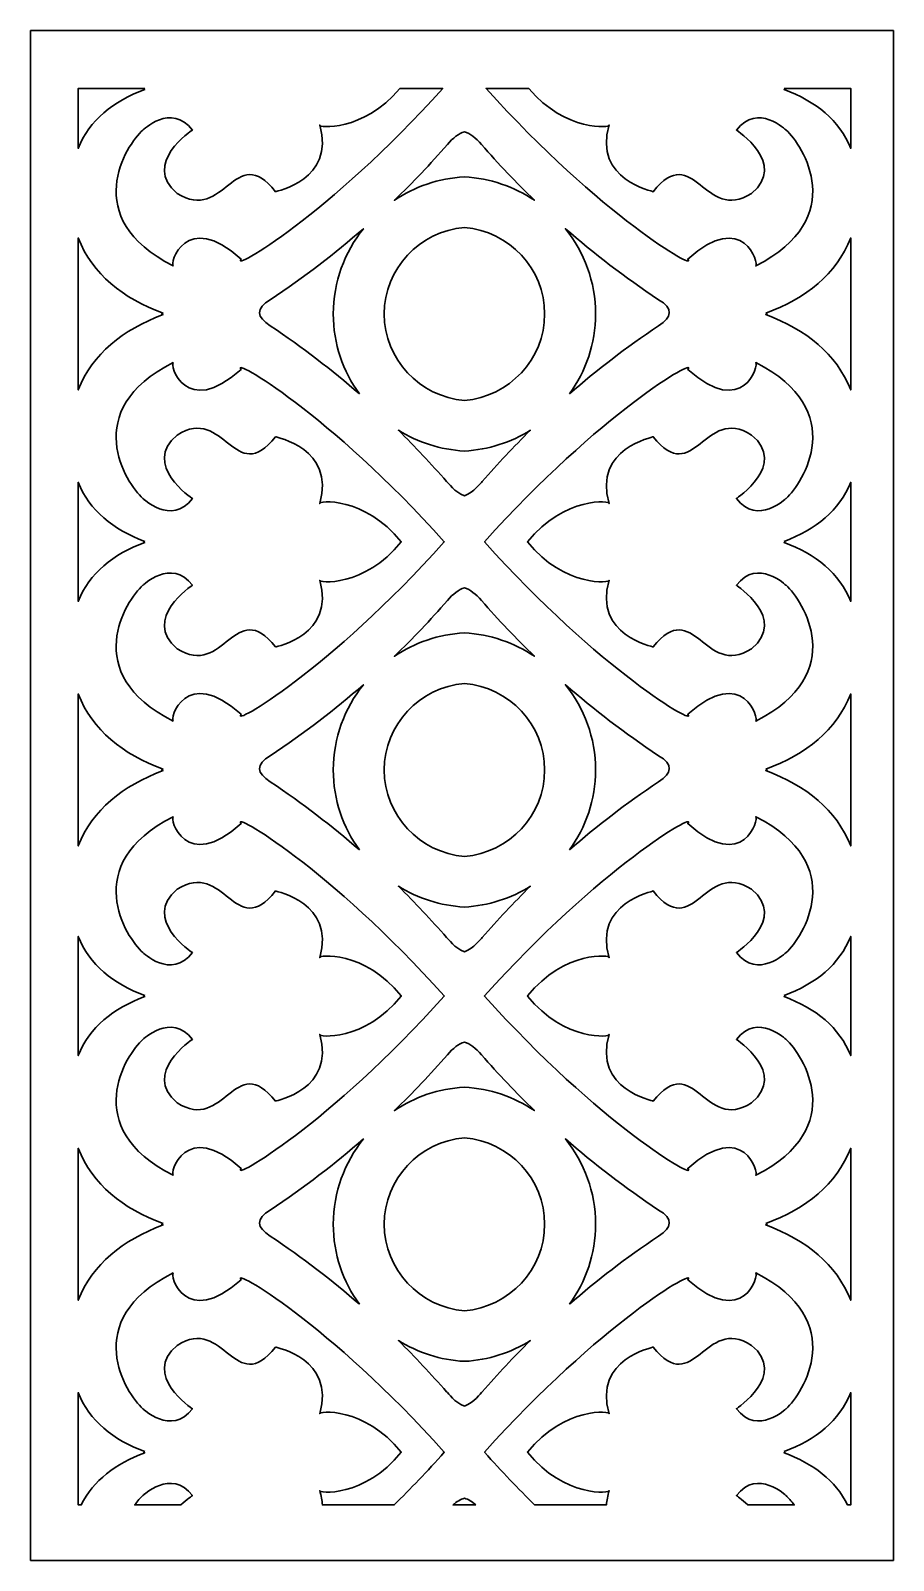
# Model space of a CAD drawing. Header units: centimetres. Extents: x 7.8 to 13.7, y -1.6 to 9.
import ezdxf

# ---------------------------------------------------------------- set-up
doc = ezdxf.new("R2010")
doc.units = ezdxf.units.CM
doc.header["$MEASUREMENT"] = 0
doc.layers.add('layer 1', color=7, linetype='Continuous')

msp = doc.modelspace()

# ---------------------------------------------------------------- linework, layer by layer
at = {"layer": 'layer 1', "color": 250, "lineweight": 30}
for points, knots in [([(7.76067, -1.55598), (7.76067, -1.55598), (7.76067, 3.72326), (7.76067, 3.72326), (7.76067, 3.72326), (7.76067, 3.72326), (7.76067, 9.00077), (7.76067, 9.00077), (7.76067, 9.00077), (7.76067, 9.00077), (13.71344, 9.00077), (13.71344, 9.00077), (13.71344, 9.00077), (13.71344, 9.00077), (13.71344, 3.72326), (13.71344, 3.72326), (13.71344, 3.72326), (13.71344, 3.72326), (13.71344, -1.55598), (13.71344, -1.55598), (13.71344, -1.55598), (13.71344, -1.55598), (7.76067, -1.55598), (7.76067, -1.55598)], [0, 0, 0, 0, 0.14285714, 0.14285714, 0.14285714, 0.14285714, 0.28571429, 0.28571429, 0.28571429, 0.28571429, 0.42857143, 0.42857143, 0.42857143, 0.42857143, 0.57142857, 0.57142857, 0.57142857, 0.57142857, 0.71428571, 0.71428571, 0.71428571, 0.71428571, 1, 1, 1, 1]), ([(8.54828, 8.602), (8.54589, 8.60087), (8.54354, 8.59977), (8.54115, 8.59862), (8.54115, 8.59862), (8.54372, 8.59738), (8.54621, 8.59621), (8.54878, 8.595), (8.54878, 8.595), (8.32892, 8.51248), (8.16685, 8.38362), (8.089, 8.18733), (8.089, 8.18733), (8.089, 8.18733), (8.089, 8.57212), (8.089, 8.57212), (8.089, 8.57212), (8.089, 8.57212), (8.089, 8.59862), (8.089, 8.59862), (8.089, 8.59862), (8.089, 8.59862), (8.089, 8.602), (8.089, 8.602), (8.089, 8.602), (8.089, 8.602), (8.54828, 8.602), (8.54828, 8.602)], [0, 0, 0, 0, 0.125, 0.125, 0.125, 0.125, 0.25, 0.25, 0.25, 0.25, 0.375, 0.375, 0.375, 0.375, 0.5, 0.5, 0.5, 0.5, 0.625, 0.625, 0.625, 0.625, 0.75, 0.75, 0.75, 0.75, 1, 1, 1, 1]), ([(10.30852, 8.602), (10.05752, 8.29921), (9.73776, 8.32991), (9.75562, 8.3496), (9.75562, 8.3496), (9.86657, 7.96731), (9.45103, 7.89287), (9.45096, 7.88889), (9.45096, 7.88889), (9.16939, 8.24321), (9.0986, 7.66817), (8.77272, 7.87691), (8.77272, 7.87691), (8.52345, 8.08169), (8.87683, 8.31435), (8.87683, 8.31435), (8.87683, 8.31435), (8.73155, 8.50714), (8.53177, 8.31037), (8.53435, 8.31435), (8.53435, 8.31435), (8.42088, 8.21198), (8.09277, 7.70739), (8.74402, 7.37698), (8.74402, 7.37698), (8.71866, 7.38494), (8.82683, 7.77054), (9.21331, 7.42417), (9.21331, 7.42417), (9.13747, 7.33311), (9.81626, 7.72516), (10.60465, 8.602), (10.60465, 8.602), (10.60465, 8.602), (10.30852, 8.602), (10.30852, 8.602)], [0, 0, 0, 0, 0.1, 0.1, 0.1, 0.1, 0.2, 0.2, 0.2, 0.2, 0.3, 0.3, 0.3, 0.3, 0.4, 0.4, 0.4, 0.4, 0.5, 0.5, 0.5, 0.5, 0.6, 0.6, 0.6, 0.6, 0.7, 0.7, 0.7, 0.7, 0.8, 0.8, 0.8, 0.8, 1, 1, 1, 1]), ([(11.19909, 8.602), (11.45009, 8.29921), (11.76985, 8.32991), (11.75199, 8.3496), (11.75199, 8.3496), (11.64103, 7.96731), (12.05657, 7.89287), (12.05664, 7.88889), (12.05664, 7.88889), (12.33821, 8.24321), (12.409, 7.66817), (12.73488, 7.87691), (12.73488, 7.87691), (12.98416, 8.08169), (12.63077, 8.31435), (12.63077, 8.31435), (12.63077, 8.31435), (12.77605, 8.50714), (12.97583, 8.31037), (12.97325, 8.31435), (12.97325, 8.31435), (13.08672, 8.21198), (13.41483, 7.70739), (12.76359, 7.37698), (12.76359, 7.37698), (12.78895, 7.38494), (12.68077, 7.77054), (12.2943, 7.42417), (12.2943, 7.42417), (12.37013, 7.33311), (11.69135, 7.72516), (10.90296, 8.602), (10.90296, 8.602), (10.90296, 8.602), (11.19909, 8.602), (11.19909, 8.602)], [0, 0, 0, 0, 0.1, 0.1, 0.1, 0.1, 0.2, 0.2, 0.2, 0.2, 0.3, 0.3, 0.3, 0.3, 0.4, 0.4, 0.4, 0.4, 0.5, 0.5, 0.5, 0.5, 0.6, 0.6, 0.6, 0.6, 0.7, 0.7, 0.7, 0.7, 0.8, 0.8, 0.8, 0.8, 1, 1, 1, 1]), ([(12.95932, 8.602), (12.96172, 8.60087), (12.96406, 8.59977), (12.96645, 8.59862), (12.96645, 8.59862), (12.9639, 8.59738), (12.96139, 8.59621), (12.95883, 8.595), (12.95883, 8.595), (13.17869, 8.51248), (13.34075, 8.38362), (13.41862, 8.18733), (13.41862, 8.18733), (13.41862, 8.18733), (13.41862, 8.57212), (13.41862, 8.57212), (13.41862, 8.57212), (13.41862, 8.57212), (13.41862, 8.59862), (13.41862, 8.59862), (13.41862, 8.59862), (13.41862, 8.59862), (13.41862, 8.602), (13.41862, 8.602), (13.41862, 8.602), (13.41862, 8.602), (12.95932, 8.602), (12.95932, 8.602)], [0, 0, 0, 0, 0.125, 0.125, 0.125, 0.125, 0.25, 0.25, 0.25, 0.25, 0.375, 0.375, 0.375, 0.375, 0.5, 0.5, 0.5, 0.5, 0.625, 0.625, 0.625, 0.625, 0.75, 0.75, 0.75, 0.75, 1, 1, 1, 1]), ([(10.7538, 7.99144), (10.75383, 7.99144), (10.75386, 7.99144), (10.7539, 7.99144), (10.7539, 7.99144), (10.93213, 7.98174), (11.09765, 7.92343), (11.23708, 7.82972), (11.23708, 7.82972), (11.10976, 7.95251), (10.98857, 8.08048), (10.87146, 8.21501), (10.87146, 8.21501), (10.83226, 8.26091), (10.79308, 8.28987), (10.75388, 8.30191), (10.75388, 8.30191), (10.75385, 8.30192), (10.75383, 8.30192), (10.7538, 8.30193), (10.7538, 8.30193), (10.75378, 8.30192), (10.75375, 8.30192), (10.75373, 8.30191), (10.75373, 8.30191), (10.71453, 8.28987), (10.67534, 8.26091), (10.63615, 8.21501), (10.63615, 8.21501), (10.51903, 8.08048), (10.39784, 7.95251), (10.27053, 7.82972), (10.27053, 7.82972), (10.40995, 7.92343), (10.57548, 7.98174), (10.75371, 7.99144), (10.75371, 7.99144), (10.75374, 7.99144), (10.75377, 7.99144), (10.7538, 7.99144)], [0, 0, 0, 0, 0.09090909, 0.09090909, 0.09090909, 0.09090909, 0.18181818, 0.18181818, 0.18181818, 0.18181818, 0.27272727, 0.27272727, 0.27272727, 0.27272727, 0.36363636, 0.36363636, 0.36363636, 0.36363636, 0.45454545, 0.45454545, 0.45454545, 0.45454545, 0.54545455, 0.54545455, 0.54545455, 0.54545455, 0.63636364, 0.63636364, 0.63636364, 0.63636364, 0.72727273, 0.72727273, 0.72727273, 0.72727273, 0.81818182, 0.81818182, 0.81818182, 0.81818182, 1, 1, 1, 1]), ([(10.02906, 6.49377), (9.84102, 6.65793), (9.63845, 6.81348), (9.41464, 6.96332), (9.41464, 6.96332), (9.31876, 7.02342), (9.31258, 7.08351), (9.41464, 7.14359), (9.41464, 7.14359), (9.64859, 7.30023), (9.86058, 7.46227), (10.05708, 7.63383), (10.05708, 7.63383), (9.92697, 7.47202), (9.84903, 7.26746), (9.84903, 7.04549), (9.84903, 7.04549), (9.84903, 6.83994), (9.91585, 6.64932), (10.02906, 6.49377)], [0, 0, 0, 0, 0.16666667, 0.16666667, 0.16666667, 0.16666667, 0.33333333, 0.33333333, 0.33333333, 0.33333333, 0.5, 0.5, 0.5, 0.5, 0.66666667, 0.66666667, 0.66666667, 0.66666667, 1, 1, 1, 1]), ([(11.30707, 7.04549), (11.30707, 7.35805), (11.06308, 7.6161), (10.75391, 7.64284), (10.75391, 7.64284), (10.75388, 7.64284), (10.75384, 7.64285), (10.7538, 7.64285), (10.7538, 7.64285), (10.75376, 7.64285), (10.75373, 7.64284), (10.75369, 7.64284), (10.75369, 7.64284), (10.44453, 7.6161), (10.20054, 7.35805), (10.20054, 7.04549), (10.20054, 7.04549), (10.20054, 6.73294), (10.4445, 6.47491), (10.75362, 6.44814), (10.75362, 6.44814), (10.75368, 6.44814), (10.75374, 6.44813), (10.7538, 6.44812), (10.7538, 6.44812), (10.75386, 6.44813), (10.75392, 6.44814), (10.75398, 6.44814), (10.75398, 6.44814), (11.06311, 6.47491), (11.30707, 6.73294), (11.30707, 7.04549)], [0, 0, 0, 0, 0.11111111, 0.11111111, 0.11111111, 0.11111111, 0.22222222, 0.22222222, 0.22222222, 0.22222222, 0.33333333, 0.33333333, 0.33333333, 0.33333333, 0.44444444, 0.44444444, 0.44444444, 0.44444444, 0.55555556, 0.55555556, 0.55555556, 0.55555556, 0.66666667, 0.66666667, 0.66666667, 0.66666667, 0.77777778, 0.77777778, 0.77777778, 0.77777778, 1, 1, 1, 1]), ([(11.47855, 6.49377), (11.66659, 6.65793), (11.86915, 6.81348), (12.09297, 6.96332), (12.09297, 6.96332), (12.18884, 7.02342), (12.19502, 7.08351), (12.09297, 7.14359), (12.09297, 7.14359), (11.85901, 7.30023), (11.64702, 7.46227), (11.45052, 7.63383), (11.45052, 7.63383), (11.58064, 7.47202), (11.65857, 7.26746), (11.65857, 7.04549), (11.65857, 7.04549), (11.65857, 6.83994), (11.59176, 6.64932), (11.47855, 6.49377)], [0, 0, 0, 0, 0.16666667, 0.16666667, 0.16666667, 0.16666667, 0.33333333, 0.33333333, 0.33333333, 0.33333333, 0.5, 0.5, 0.5, 0.5, 0.66666667, 0.66666667, 0.66666667, 0.66666667, 1, 1, 1, 1]), ([(8.6749, 7.0501), (8.67163, 7.04856), (8.66845, 7.04707), (8.66519, 7.0455), (8.66519, 7.0455), (8.66845, 7.04392), (8.67163, 7.04242), (8.6749, 7.04088), (8.6749, 7.04088), (8.39472, 6.93572), (8.18821, 6.77152), (8.089, 6.52137), (8.089, 6.52137), (8.089, 6.52137), (8.089, 7.01174), (8.089, 7.01174), (8.089, 7.01174), (8.089, 7.01174), (8.089, 7.0455), (8.089, 7.0455), (8.089, 7.0455), (8.089, 7.0455), (8.089, 7.07924), (8.089, 7.07924), (8.089, 7.07924), (8.089, 7.07924), (8.089, 7.56961), (8.089, 7.56961), (8.089, 7.56961), (8.18821, 7.31946), (8.39472, 7.15527), (8.6749, 7.0501)], [0, 0, 0, 0, 0.11111111, 0.11111111, 0.11111111, 0.11111111, 0.22222222, 0.22222222, 0.22222222, 0.22222222, 0.33333333, 0.33333333, 0.33333333, 0.33333333, 0.44444444, 0.44444444, 0.44444444, 0.44444444, 0.55555556, 0.55555556, 0.55555556, 0.55555556, 0.66666667, 0.66666667, 0.66666667, 0.66666667, 0.77777778, 0.77777778, 0.77777778, 0.77777778, 1, 1, 1, 1]), ([(12.8327, 7.0501), (12.83597, 7.04856), (12.83916, 7.04707), (12.84242, 7.0455), (12.84242, 7.0455), (12.83916, 7.04392), (12.83597, 7.04242), (12.8327, 7.04088), (12.8327, 7.04088), (13.11288, 6.93572), (13.31939, 6.77152), (13.41862, 6.52137), (13.41862, 6.52137), (13.41862, 6.52137), (13.41862, 7.01174), (13.41862, 7.01174), (13.41862, 7.01174), (13.41862, 7.01174), (13.41862, 7.0455), (13.41862, 7.0455), (13.41862, 7.0455), (13.41862, 7.0455), (13.41862, 7.07924), (13.41862, 7.07924), (13.41862, 7.07924), (13.41862, 7.07924), (13.41862, 7.56961), (13.41862, 7.56961), (13.41862, 7.56961), (13.31939, 7.31946), (13.11288, 7.15527), (12.8327, 7.0501)], [0, 0, 0, 0, 0.11111111, 0.11111111, 0.11111111, 0.11111111, 0.22222222, 0.22222222, 0.22222222, 0.22222222, 0.33333333, 0.33333333, 0.33333333, 0.33333333, 0.44444444, 0.44444444, 0.44444444, 0.44444444, 0.55555556, 0.55555556, 0.55555556, 0.55555556, 0.66666667, 0.66666667, 0.66666667, 0.66666667, 0.77777778, 0.77777778, 0.77777778, 0.77777778, 1, 1, 1, 1]), ([(10.31795, 5.47198), (10.0656, 5.15685), (9.73754, 5.18812), (9.75562, 5.20804), (9.75562, 5.20804), (9.86657, 4.82576), (9.45103, 4.75132), (9.45096, 4.74735), (9.45096, 4.74735), (9.16939, 5.10166), (9.0986, 4.52662), (8.77272, 4.73537), (8.77272, 4.73537), (8.52345, 4.94014), (8.87683, 5.17279), (8.87683, 5.17279), (8.87683, 5.17279), (8.73155, 5.3656), (8.53177, 5.16881), (8.53435, 5.17279), (8.53435, 5.17279), (8.42088, 5.07043), (8.09277, 4.56585), (8.74402, 4.23544), (8.74402, 4.23544), (8.71866, 4.24339), (8.82683, 4.62898), (9.21331, 4.28262), (9.21331, 4.28262), (9.13714, 4.19117), (9.82223, 4.587), (10.61505, 5.47198), (10.61505, 5.47198), (10.61484, 5.47221), (10.61461, 5.47241), (10.61441, 5.47265), (10.61441, 5.47265), (10.61461, 5.47288), (10.61484, 5.47308), (10.61505, 5.47331), (10.61505, 5.47331), (9.82223, 6.3583), (9.13714, 6.75413), (9.21331, 6.66267), (9.21331, 6.66267), (8.82683, 6.31631), (8.71866, 6.7019), (8.74402, 6.70986), (8.74402, 6.70986), (8.09277, 6.37945), (8.42088, 5.87486), (8.53435, 5.7725), (8.53435, 5.7725), (8.53177, 5.77648), (8.73155, 5.5797), (8.87683, 5.7725), (8.87683, 5.7725), (8.87683, 5.7725), (8.52345, 6.00516), (8.77272, 6.20992), (8.77272, 6.20992), (9.0986, 6.41867), (9.16939, 5.84362), (9.45096, 6.19795), (9.45096, 6.19795), (9.45103, 6.19397), (9.86657, 6.11954), (9.75562, 5.73725), (9.75562, 5.73725), (9.73754, 5.75718), (10.0656, 5.78845), (10.31795, 5.47331), (10.31795, 5.47331), (10.31775, 5.47308), (10.31759, 5.47285), (10.3174, 5.47265), (10.3174, 5.47265), (10.31759, 5.47245), (10.31775, 5.47221), (10.31795, 5.47198)], [0, 0, 0, 0, 0.04761905, 0.04761905, 0.04761905, 0.04761905, 0.0952381, 0.0952381, 0.0952381, 0.0952381, 0.14285714, 0.14285714, 0.14285714, 0.14285714, 0.19047619, 0.19047619, 0.19047619, 0.19047619, 0.23809524, 0.23809524, 0.23809524, 0.23809524, 0.28571429, 0.28571429, 0.28571429, 0.28571429, 0.33333333, 0.33333333, 0.33333333, 0.33333333, 0.38095238, 0.38095238, 0.38095238, 0.38095238, 0.42857143, 0.42857143, 0.42857143, 0.42857143, 0.47619048, 0.47619048, 0.47619048, 0.47619048, 0.52380952, 0.52380952, 0.52380952, 0.52380952, 0.57142857, 0.57142857, 0.57142857, 0.57142857, 0.61904762, 0.61904762, 0.61904762, 0.61904762, 0.66666667, 0.66666667, 0.66666667, 0.66666667, 0.71428571, 0.71428571, 0.71428571, 0.71428571, 0.76190476, 0.76190476, 0.76190476, 0.76190476, 0.80952381, 0.80952381, 0.80952381, 0.80952381, 0.85714286, 0.85714286, 0.85714286, 0.85714286, 0.9047619, 0.9047619, 0.9047619, 0.9047619, 1, 1, 1, 1]), ([(11.18966, 5.47198), (11.442, 5.15685), (11.77007, 5.18812), (11.75199, 5.20804), (11.75199, 5.20804), (11.64103, 4.82576), (12.05657, 4.75132), (12.05664, 4.74735), (12.05664, 4.74735), (12.33821, 5.10166), (12.409, 4.52662), (12.73488, 4.73537), (12.73488, 4.73537), (12.98416, 4.94014), (12.63077, 5.17279), (12.63077, 5.17279), (12.63077, 5.17279), (12.77605, 5.3656), (12.97583, 5.16881), (12.97325, 5.17279), (12.97325, 5.17279), (13.08672, 5.07043), (13.41483, 4.56585), (12.76359, 4.23544), (12.76359, 4.23544), (12.78895, 4.24339), (12.68077, 4.62898), (12.2943, 4.28262), (12.2943, 4.28262), (12.37046, 4.19117), (11.68538, 4.587), (10.89257, 5.47198), (10.89257, 5.47198), (10.89276, 5.47221), (10.893, 5.47241), (10.8932, 5.47265), (10.8932, 5.47265), (10.893, 5.47288), (10.89276, 5.47308), (10.89257, 5.47331), (10.89257, 5.47331), (11.68538, 6.3583), (12.37046, 6.75413), (12.2943, 6.66267), (12.2943, 6.66267), (12.68077, 6.31631), (12.78895, 6.7019), (12.76359, 6.70986), (12.76359, 6.70986), (13.41483, 6.37945), (13.08672, 5.87486), (12.97325, 5.7725), (12.97325, 5.7725), (12.97583, 5.77648), (12.77605, 5.5797), (12.63077, 5.7725), (12.63077, 5.7725), (12.63077, 5.7725), (12.98416, 6.00516), (12.73488, 6.20992), (12.73488, 6.20992), (12.409, 6.41867), (12.33821, 5.84362), (12.05664, 6.19795), (12.05664, 6.19795), (12.05657, 6.19397), (11.64103, 6.11954), (11.75199, 5.73725), (11.75199, 5.73725), (11.77007, 5.75718), (11.442, 5.78845), (11.18966, 5.47331), (11.18966, 5.47331), (11.18985, 5.47308), (11.19001, 5.47285), (11.19021, 5.47265), (11.19021, 5.47265), (11.19001, 5.47245), (11.18985, 5.47221), (11.18966, 5.47198)], [0, 0, 0, 0, 0.04761905, 0.04761905, 0.04761905, 0.04761905, 0.0952381, 0.0952381, 0.0952381, 0.0952381, 0.14285714, 0.14285714, 0.14285714, 0.14285714, 0.19047619, 0.19047619, 0.19047619, 0.19047619, 0.23809524, 0.23809524, 0.23809524, 0.23809524, 0.28571429, 0.28571429, 0.28571429, 0.28571429, 0.33333333, 0.33333333, 0.33333333, 0.33333333, 0.38095238, 0.38095238, 0.38095238, 0.38095238, 0.42857143, 0.42857143, 0.42857143, 0.42857143, 0.47619048, 0.47619048, 0.47619048, 0.47619048, 0.52380952, 0.52380952, 0.52380952, 0.52380952, 0.57142857, 0.57142857, 0.57142857, 0.57142857, 0.61904762, 0.61904762, 0.61904762, 0.61904762, 0.66666667, 0.66666667, 0.66666667, 0.66666667, 0.71428571, 0.71428571, 0.71428571, 0.71428571, 0.76190476, 0.76190476, 0.76190476, 0.76190476, 0.80952381, 0.80952381, 0.80952381, 0.80952381, 0.85714286, 0.85714286, 0.85714286, 0.85714286, 0.9047619, 0.9047619, 0.9047619, 0.9047619, 1, 1, 1, 1]), ([(10.7538, 5.79053), (10.75388, 5.79055), (10.75394, 5.79058), (10.75401, 5.7906), (10.75401, 5.7906), (10.82145, 5.81414), (10.864, 5.882), (10.8768, 5.88839), (10.8768, 5.88839), (10.98399, 6.01152), (11.0941, 6.12949), (11.209, 6.24315), (11.209, 6.24315), (11.07566, 6.16011), (10.92038, 6.10862), (10.754, 6.09953), (10.754, 6.09953), (10.75393, 6.09953), (10.75387, 6.09953), (10.7538, 6.09952), (10.7538, 6.09952), (10.75373, 6.09953), (10.75368, 6.09953), (10.75361, 6.09953), (10.75361, 6.09953), (10.58723, 6.10862), (10.43196, 6.16011), (10.29861, 6.24315), (10.29861, 6.24315), (10.41351, 6.12949), (10.52362, 6.01152), (10.63081, 5.88839), (10.63081, 5.88839), (10.6436, 5.882), (10.68616, 5.81414), (10.75359, 5.7906), (10.75359, 5.7906), (10.75366, 5.79058), (10.75373, 5.79055), (10.7538, 5.79053)], [0, 0, 0, 0, 0.09090909, 0.09090909, 0.09090909, 0.09090909, 0.18181818, 0.18181818, 0.18181818, 0.18181818, 0.27272727, 0.27272727, 0.27272727, 0.27272727, 0.36363636, 0.36363636, 0.36363636, 0.36363636, 0.45454545, 0.45454545, 0.45454545, 0.45454545, 0.54545455, 0.54545455, 0.54545455, 0.54545455, 0.63636364, 0.63636364, 0.63636364, 0.63636364, 0.72727273, 0.72727273, 0.72727273, 0.72727273, 0.81818182, 0.81818182, 0.81818182, 0.81818182, 1, 1, 1, 1]), ([(8.54878, 5.47626), (8.54621, 5.47506), (8.54372, 5.47388), (8.54115, 5.47265), (8.54115, 5.47265), (8.54372, 5.4714), (8.54621, 5.47024), (8.54878, 5.46903), (8.54878, 5.46903), (8.32892, 5.38651), (8.16685, 5.25765), (8.089, 5.06135), (8.089, 5.06135), (8.089, 5.06135), (8.089, 5.44616), (8.089, 5.44616), (8.089, 5.44616), (8.089, 5.44616), (8.089, 5.47265), (8.089, 5.47265), (8.089, 5.47265), (8.089, 5.47265), (8.089, 5.49913), (8.089, 5.49913), (8.089, 5.49913), (8.089, 5.49913), (8.089, 5.88394), (8.089, 5.88394), (8.089, 5.88394), (8.16685, 5.68765), (8.32892, 5.55878), (8.54878, 5.47626)], [0, 0, 0, 0, 0.11111111, 0.11111111, 0.11111111, 0.11111111, 0.22222222, 0.22222222, 0.22222222, 0.22222222, 0.33333333, 0.33333333, 0.33333333, 0.33333333, 0.44444444, 0.44444444, 0.44444444, 0.44444444, 0.55555556, 0.55555556, 0.55555556, 0.55555556, 0.66666667, 0.66666667, 0.66666667, 0.66666667, 0.77777778, 0.77777778, 0.77777778, 0.77777778, 1, 1, 1, 1]), ([(12.95883, 5.47626), (12.96139, 5.47506), (12.9639, 5.47388), (12.96645, 5.47265), (12.96645, 5.47265), (12.9639, 5.4714), (12.96139, 5.47024), (12.95883, 5.46903), (12.95883, 5.46903), (13.17869, 5.38651), (13.34075, 5.25765), (13.41862, 5.06135), (13.41862, 5.06135), (13.41862, 5.06135), (13.41862, 5.44616), (13.41862, 5.44616), (13.41862, 5.44616), (13.41862, 5.44616), (13.41862, 5.47265), (13.41862, 5.47265), (13.41862, 5.47265), (13.41862, 5.47265), (13.41862, 5.49913), (13.41862, 5.49913), (13.41862, 5.49913), (13.41862, 5.49913), (13.41862, 5.88394), (13.41862, 5.88394), (13.41862, 5.88394), (13.34075, 5.68765), (13.17869, 5.55878), (12.95883, 5.47626)], [0, 0, 0, 0, 0.11111111, 0.11111111, 0.11111111, 0.11111111, 0.22222222, 0.22222222, 0.22222222, 0.22222222, 0.33333333, 0.33333333, 0.33333333, 0.33333333, 0.44444444, 0.44444444, 0.44444444, 0.44444444, 0.55555556, 0.55555556, 0.55555556, 0.55555556, 0.66666667, 0.66666667, 0.66666667, 0.66666667, 0.77777778, 0.77777778, 0.77777778, 0.77777778, 1, 1, 1, 1]), ([(10.7538, 4.84468), (10.75389, 4.84468), (10.75397, 4.84468), (10.75406, 4.84468), (10.75406, 4.84468), (10.93224, 4.83494), (11.0977, 4.77664), (11.23708, 4.68297), (11.23708, 4.68297), (11.10976, 4.80575), (10.98857, 4.93373), (10.87146, 5.06825), (10.87146, 5.06825), (10.83232, 5.11408), (10.79319, 5.14303), (10.75405, 5.1551), (10.75405, 5.1551), (10.75397, 5.15512), (10.75388, 5.15515), (10.7538, 5.15517), (10.7538, 5.15517), (10.75372, 5.15515), (10.75364, 5.15512), (10.75356, 5.1551), (10.75356, 5.1551), (10.71442, 5.14303), (10.67528, 5.11408), (10.63615, 5.06825), (10.63615, 5.06825), (10.51903, 4.93373), (10.39784, 4.80575), (10.27053, 4.68297), (10.27053, 4.68297), (10.40991, 4.77664), (10.57538, 4.83494), (10.75354, 4.84468), (10.75354, 4.84468), (10.75363, 4.84468), (10.75371, 4.84468), (10.7538, 4.84468)], [0, 0, 0, 0, 0.09090909, 0.09090909, 0.09090909, 0.09090909, 0.18181818, 0.18181818, 0.18181818, 0.18181818, 0.27272727, 0.27272727, 0.27272727, 0.27272727, 0.36363636, 0.36363636, 0.36363636, 0.36363636, 0.45454545, 0.45454545, 0.45454545, 0.45454545, 0.54545455, 0.54545455, 0.54545455, 0.54545455, 0.63636364, 0.63636364, 0.63636364, 0.63636364, 0.72727273, 0.72727273, 0.72727273, 0.72727273, 0.81818182, 0.81818182, 0.81818182, 0.81818182, 1, 1, 1, 1]), ([(10.02906, 3.34701), (9.84102, 3.51117), (9.63845, 3.66672), (9.41464, 3.81657), (9.41464, 3.81657), (9.31876, 3.87666), (9.31258, 3.93675), (9.41464, 3.99684), (9.41464, 3.99684), (9.64859, 4.15347), (9.86058, 4.31551), (10.05708, 4.48707), (10.05708, 4.48707), (9.92697, 4.32526), (9.84903, 4.1207), (9.84903, 3.89873), (9.84903, 3.89873), (9.84903, 3.69318), (9.91585, 3.50257), (10.02906, 3.34701)], [0, 0, 0, 0, 0.16666667, 0.16666667, 0.16666667, 0.16666667, 0.33333333, 0.33333333, 0.33333333, 0.33333333, 0.5, 0.5, 0.5, 0.5, 0.66666667, 0.66666667, 0.66666667, 0.66666667, 1, 1, 1, 1]), ([(11.30707, 3.89873), (11.30707, 4.21124), (11.06317, 4.46925), (10.75408, 4.49607), (10.75408, 4.49607), (10.75399, 4.49607), (10.7539, 4.49608), (10.7538, 4.49609), (10.7538, 4.49609), (10.75371, 4.49608), (10.75362, 4.49607), (10.75353, 4.49607), (10.75353, 4.49607), (10.44444, 4.46925), (10.20054, 4.21124), (10.20054, 3.89873), (10.20054, 3.89873), (10.20054, 3.58624), (10.44441, 3.32825), (10.75346, 3.3014), (10.75346, 3.3014), (10.75357, 3.30139), (10.75369, 3.30138), (10.7538, 3.30137), (10.7538, 3.30137), (10.75392, 3.30138), (10.75403, 3.30139), (10.75414, 3.3014), (10.75414, 3.3014), (11.0632, 3.32825), (11.30707, 3.58624), (11.30707, 3.89873)], [0, 0, 0, 0, 0.11111111, 0.11111111, 0.11111111, 0.11111111, 0.22222222, 0.22222222, 0.22222222, 0.22222222, 0.33333333, 0.33333333, 0.33333333, 0.33333333, 0.44444444, 0.44444444, 0.44444444, 0.44444444, 0.55555556, 0.55555556, 0.55555556, 0.55555556, 0.66666667, 0.66666667, 0.66666667, 0.66666667, 0.77777778, 0.77777778, 0.77777778, 0.77777778, 1, 1, 1, 1]), ([(11.47855, 3.34701), (11.66659, 3.51117), (11.86915, 3.66672), (12.09297, 3.81657), (12.09297, 3.81657), (12.18884, 3.87666), (12.19502, 3.93675), (12.09297, 3.99684), (12.09297, 3.99684), (11.85901, 4.15347), (11.64702, 4.31551), (11.45052, 4.48707), (11.45052, 4.48707), (11.58064, 4.32526), (11.65857, 4.1207), (11.65857, 3.89873), (11.65857, 3.89873), (11.65857, 3.69318), (11.59176, 3.50257), (11.47855, 3.34701)], [0, 0, 0, 0, 0.16666667, 0.16666667, 0.16666667, 0.16666667, 0.33333333, 0.33333333, 0.33333333, 0.33333333, 0.5, 0.5, 0.5, 0.5, 0.66666667, 0.66666667, 0.66666667, 0.66666667, 1, 1, 1, 1]), ([(8.6749, 3.90334), (8.67163, 3.9018), (8.66845, 3.90031), (8.66519, 3.89873), (8.66519, 3.89873), (8.66845, 3.89715), (8.67163, 3.89566), (8.6749, 3.89413), (8.6749, 3.89413), (8.39472, 3.78896), (8.18821, 3.62476), (8.089, 3.37462), (8.089, 3.37462), (8.089, 3.37462), (8.089, 3.86497), (8.089, 3.86497), (8.089, 3.86497), (8.089, 3.86497), (8.089, 3.89873), (8.089, 3.89873), (8.089, 3.89873), (8.089, 3.89873), (8.089, 3.93249), (8.089, 3.93249), (8.089, 3.93249), (8.089, 3.93249), (8.089, 4.42285), (8.089, 4.42285), (8.089, 4.42285), (8.18821, 4.1727), (8.39472, 4.0085), (8.6749, 3.90334)], [0, 0, 0, 0, 0.11111111, 0.11111111, 0.11111111, 0.11111111, 0.22222222, 0.22222222, 0.22222222, 0.22222222, 0.33333333, 0.33333333, 0.33333333, 0.33333333, 0.44444444, 0.44444444, 0.44444444, 0.44444444, 0.55555556, 0.55555556, 0.55555556, 0.55555556, 0.66666667, 0.66666667, 0.66666667, 0.66666667, 0.77777778, 0.77777778, 0.77777778, 0.77777778, 1, 1, 1, 1]), ([(12.8327, 3.90334), (12.83597, 3.9018), (12.83916, 3.90031), (12.84242, 3.89873), (12.84242, 3.89873), (12.83916, 3.89715), (12.83597, 3.89566), (12.8327, 3.89413), (12.8327, 3.89413), (13.11288, 3.78896), (13.31939, 3.62476), (13.41862, 3.37462), (13.41862, 3.37462), (13.41862, 3.37462), (13.41862, 3.86497), (13.41862, 3.86497), (13.41862, 3.86497), (13.41862, 3.86497), (13.41862, 3.89873), (13.41862, 3.89873), (13.41862, 3.89873), (13.41862, 3.89873), (13.41862, 3.93249), (13.41862, 3.93249), (13.41862, 3.93249), (13.41862, 3.93249), (13.41862, 4.42285), (13.41862, 4.42285), (13.41862, 4.42285), (13.31939, 4.1727), (13.11288, 4.0085), (12.8327, 3.90334)], [0, 0, 0, 0, 0.11111111, 0.11111111, 0.11111111, 0.11111111, 0.22222222, 0.22222222, 0.22222222, 0.22222222, 0.33333333, 0.33333333, 0.33333333, 0.33333333, 0.44444444, 0.44444444, 0.44444444, 0.44444444, 0.55555556, 0.55555556, 0.55555556, 0.55555556, 0.66666667, 0.66666667, 0.66666667, 0.66666667, 0.77777778, 0.77777778, 0.77777778, 0.77777778, 1, 1, 1, 1]), ([(10.31795, 2.33798), (10.0656, 2.02285), (9.73754, 2.05413), (9.75562, 2.07406), (9.75562, 2.07406), (9.86657, 1.69177), (9.45103, 1.61733), (9.45096, 1.61335), (9.45096, 1.61335), (9.16939, 1.96767), (9.0986, 1.39263), (8.77272, 1.60138), (8.77272, 1.60138), (8.52345, 1.80615), (8.87683, 2.03881), (8.87683, 2.03881), (8.87683, 2.03881), (8.73155, 2.23161), (8.53177, 2.03483), (8.53435, 2.03881), (8.53435, 2.03881), (8.42088, 1.93644), (8.09277, 1.43186), (8.74402, 1.10144), (8.74402, 1.10144), (8.71866, 1.1094), (8.82683, 1.495), (9.21331, 1.14863), (9.21331, 1.14863), (9.13714, 1.05718), (9.82223, 1.45302), (10.61505, 2.33798), (10.61505, 2.33798), (10.61484, 2.33822), (10.61461, 2.33842), (10.61441, 2.33866), (10.61441, 2.33866), (10.61461, 2.3389), (10.61484, 2.33909), (10.61505, 2.33933), (10.61505, 2.33933), (9.82223, 3.2243), (9.13714, 3.62014), (9.21331, 3.52869), (9.21331, 3.52869), (8.82683, 3.18232), (8.71866, 3.56791), (8.74402, 3.57586), (8.74402, 3.57586), (8.09277, 3.24546), (8.42088, 2.74088), (8.53435, 2.63851), (8.53435, 2.63851), (8.53177, 2.64248), (8.73155, 2.44571), (8.87683, 2.63851), (8.87683, 2.63851), (8.87683, 2.63851), (8.52345, 2.87116), (8.77272, 3.07593), (8.77272, 3.07593), (9.0986, 3.28469), (9.16939, 2.70964), (9.45096, 3.06397), (9.45096, 3.06397), (9.45103, 3.05999), (9.86657, 2.98554), (9.75562, 2.60326), (9.75562, 2.60326), (9.73754, 2.62319), (10.0656, 2.65446), (10.31795, 2.33933), (10.31795, 2.33933), (10.31775, 2.33909), (10.31759, 2.33886), (10.3174, 2.33866), (10.3174, 2.33866), (10.31759, 2.33846), (10.31775, 2.33822), (10.31795, 2.33798)], [0, 0, 0, 0, 0.04761905, 0.04761905, 0.04761905, 0.04761905, 0.0952381, 0.0952381, 0.0952381, 0.0952381, 0.14285714, 0.14285714, 0.14285714, 0.14285714, 0.19047619, 0.19047619, 0.19047619, 0.19047619, 0.23809524, 0.23809524, 0.23809524, 0.23809524, 0.28571429, 0.28571429, 0.28571429, 0.28571429, 0.33333333, 0.33333333, 0.33333333, 0.33333333, 0.38095238, 0.38095238, 0.38095238, 0.38095238, 0.42857143, 0.42857143, 0.42857143, 0.42857143, 0.47619048, 0.47619048, 0.47619048, 0.47619048, 0.52380952, 0.52380952, 0.52380952, 0.52380952, 0.57142857, 0.57142857, 0.57142857, 0.57142857, 0.61904762, 0.61904762, 0.61904762, 0.61904762, 0.66666667, 0.66666667, 0.66666667, 0.66666667, 0.71428571, 0.71428571, 0.71428571, 0.71428571, 0.76190476, 0.76190476, 0.76190476, 0.76190476, 0.80952381, 0.80952381, 0.80952381, 0.80952381, 0.85714286, 0.85714286, 0.85714286, 0.85714286, 0.9047619, 0.9047619, 0.9047619, 0.9047619, 1, 1, 1, 1]), ([(11.18966, 2.33798), (11.442, 2.02285), (11.77007, 2.05413), (11.75199, 2.07406), (11.75199, 2.07406), (11.64103, 1.69177), (12.05657, 1.61733), (12.05664, 1.61335), (12.05664, 1.61335), (12.33821, 1.96767), (12.409, 1.39263), (12.73488, 1.60138), (12.73488, 1.60138), (12.98416, 1.80615), (12.63077, 2.03881), (12.63077, 2.03881), (12.63077, 2.03881), (12.77605, 2.23161), (12.97583, 2.03483), (12.97325, 2.03881), (12.97325, 2.03881), (13.08672, 1.93644), (13.41483, 1.43186), (12.76359, 1.10144), (12.76359, 1.10144), (12.78895, 1.1094), (12.68077, 1.495), (12.2943, 1.14863), (12.2943, 1.14863), (12.37046, 1.05718), (11.68538, 1.45302), (10.89257, 2.33798), (10.89257, 2.33798), (10.89276, 2.33822), (10.893, 2.33842), (10.8932, 2.33866), (10.8932, 2.33866), (10.893, 2.3389), (10.89276, 2.33909), (10.89257, 2.33933), (10.89257, 2.33933), (11.68538, 3.2243), (12.37046, 3.62014), (12.2943, 3.52869), (12.2943, 3.52869), (12.68077, 3.18232), (12.78895, 3.56791), (12.76359, 3.57586), (12.76359, 3.57586), (13.41483, 3.24546), (13.08672, 2.74088), (12.97325, 2.63851), (12.97325, 2.63851), (12.97583, 2.64248), (12.77605, 2.44571), (12.63077, 2.63851), (12.63077, 2.63851), (12.63077, 2.63851), (12.98416, 2.87116), (12.73488, 3.07593), (12.73488, 3.07593), (12.409, 3.28469), (12.33821, 2.70964), (12.05664, 3.06397), (12.05664, 3.06397), (12.05657, 3.05999), (11.64103, 2.98554), (11.75199, 2.60326), (11.75199, 2.60326), (11.77007, 2.62319), (11.442, 2.65446), (11.18966, 2.33933), (11.18966, 2.33933), (11.18985, 2.33909), (11.19001, 2.33886), (11.19021, 2.33866), (11.19021, 2.33866), (11.19001, 2.33846), (11.18985, 2.33822), (11.18966, 2.33798)], [0, 0, 0, 0, 0.04761905, 0.04761905, 0.04761905, 0.04761905, 0.0952381, 0.0952381, 0.0952381, 0.0952381, 0.14285714, 0.14285714, 0.14285714, 0.14285714, 0.19047619, 0.19047619, 0.19047619, 0.19047619, 0.23809524, 0.23809524, 0.23809524, 0.23809524, 0.28571429, 0.28571429, 0.28571429, 0.28571429, 0.33333333, 0.33333333, 0.33333333, 0.33333333, 0.38095238, 0.38095238, 0.38095238, 0.38095238, 0.42857143, 0.42857143, 0.42857143, 0.42857143, 0.47619048, 0.47619048, 0.47619048, 0.47619048, 0.52380952, 0.52380952, 0.52380952, 0.52380952, 0.57142857, 0.57142857, 0.57142857, 0.57142857, 0.61904762, 0.61904762, 0.61904762, 0.61904762, 0.66666667, 0.66666667, 0.66666667, 0.66666667, 0.71428571, 0.71428571, 0.71428571, 0.71428571, 0.76190476, 0.76190476, 0.76190476, 0.76190476, 0.80952381, 0.80952381, 0.80952381, 0.80952381, 0.85714286, 0.85714286, 0.85714286, 0.85714286, 0.9047619, 0.9047619, 0.9047619, 0.9047619, 1, 1, 1, 1]), ([(10.7538, 2.64377), (10.75393, 2.64381), (10.75405, 2.64387), (10.75418, 2.64391), (10.75418, 2.64391), (10.82151, 2.6675), (10.86402, 2.73525), (10.8768, 2.74164), (10.8768, 2.74164), (10.98399, 2.86476), (11.0941, 2.98273), (11.209, 3.09639), (11.209, 3.09639), (11.0757, 3.01338), (10.92048, 2.9619), (10.75417, 2.95279), (10.75417, 2.95279), (10.75405, 2.95278), (10.75392, 2.95278), (10.7538, 2.95277), (10.7538, 2.95277), (10.75368, 2.95278), (10.75356, 2.95278), (10.75344, 2.95279), (10.75344, 2.95279), (10.58712, 2.9619), (10.43191, 3.01338), (10.29861, 3.09639), (10.29861, 3.09639), (10.41351, 2.98273), (10.52362, 2.86476), (10.63081, 2.74164), (10.63081, 2.74164), (10.64359, 2.73525), (10.68609, 2.6675), (10.75342, 2.64391), (10.75342, 2.64391), (10.75355, 2.64387), (10.75368, 2.64381), (10.7538, 2.64377)], [0, 0, 0, 0, 0.09090909, 0.09090909, 0.09090909, 0.09090909, 0.18181818, 0.18181818, 0.18181818, 0.18181818, 0.27272727, 0.27272727, 0.27272727, 0.27272727, 0.36363636, 0.36363636, 0.36363636, 0.36363636, 0.45454545, 0.45454545, 0.45454545, 0.45454545, 0.54545455, 0.54545455, 0.54545455, 0.54545455, 0.63636364, 0.63636364, 0.63636364, 0.63636364, 0.72727273, 0.72727273, 0.72727273, 0.72727273, 0.81818182, 0.81818182, 0.81818182, 0.81818182, 1, 1, 1, 1]), ([(8.54878, 2.34227), (8.54621, 2.34107), (8.54372, 2.33989), (8.54115, 2.33866), (8.54115, 2.33866), (8.54372, 2.33742), (8.54621, 2.33625), (8.54878, 2.33504), (8.54878, 2.33504), (8.32892, 2.25251), (8.16685, 2.12366), (8.089, 1.92736), (8.089, 1.92736), (8.089, 1.92736), (8.089, 2.31216), (8.089, 2.31216), (8.089, 2.31216), (8.089, 2.31216), (8.089, 2.33866), (8.089, 2.33866), (8.089, 2.33866), (8.089, 2.33866), (8.089, 2.36515), (8.089, 2.36515), (8.089, 2.36515), (8.089, 2.36515), (8.089, 2.74995), (8.089, 2.74995), (8.089, 2.74995), (8.16685, 2.55365), (8.32892, 2.4248), (8.54878, 2.34227)], [0, 0, 0, 0, 0.11111111, 0.11111111, 0.11111111, 0.11111111, 0.22222222, 0.22222222, 0.22222222, 0.22222222, 0.33333333, 0.33333333, 0.33333333, 0.33333333, 0.44444444, 0.44444444, 0.44444444, 0.44444444, 0.55555556, 0.55555556, 0.55555556, 0.55555556, 0.66666667, 0.66666667, 0.66666667, 0.66666667, 0.77777778, 0.77777778, 0.77777778, 0.77777778, 1, 1, 1, 1]), ([(12.95883, 2.34227), (12.96139, 2.34107), (12.9639, 2.33989), (12.96645, 2.33866), (12.96645, 2.33866), (12.9639, 2.33742), (12.96139, 2.33625), (12.95883, 2.33504), (12.95883, 2.33504), (13.17869, 2.25251), (13.34075, 2.12366), (13.41862, 1.92736), (13.41862, 1.92736), (13.41862, 1.92736), (13.41862, 2.31216), (13.41862, 2.31216), (13.41862, 2.31216), (13.41862, 2.31216), (13.41862, 2.33866), (13.41862, 2.33866), (13.41862, 2.33866), (13.41862, 2.33866), (13.41862, 2.36515), (13.41862, 2.36515), (13.41862, 2.36515), (13.41862, 2.36515), (13.41862, 2.74995), (13.41862, 2.74995), (13.41862, 2.74995), (13.34075, 2.55365), (13.17869, 2.4248), (12.95883, 2.34227)], [0, 0, 0, 0, 0.11111111, 0.11111111, 0.11111111, 0.11111111, 0.22222222, 0.22222222, 0.22222222, 0.22222222, 0.33333333, 0.33333333, 0.33333333, 0.33333333, 0.44444444, 0.44444444, 0.44444444, 0.44444444, 0.55555556, 0.55555556, 0.55555556, 0.55555556, 0.66666667, 0.66666667, 0.66666667, 0.66666667, 0.77777778, 0.77777778, 0.77777778, 0.77777778, 1, 1, 1, 1]), ([(10.7538, 1.70966), (10.75394, 1.70965), (10.75409, 1.70964), (10.75423, 1.70964), (10.75423, 1.70964), (10.93234, 1.69987), (11.09774, 1.64158), (11.23708, 1.54794), (11.23708, 1.54794), (11.10976, 1.67072), (10.98857, 1.7987), (10.87146, 1.93322), (10.87146, 1.93322), (10.83238, 1.979), (10.7933, 2.00791), (10.75421, 2.02002), (10.75421, 2.02002), (10.75408, 2.02006), (10.75394, 2.02011), (10.7538, 2.02014), (10.7538, 2.02014), (10.75367, 2.02011), (10.75353, 2.02006), (10.75339, 2.02002), (10.75339, 2.02002), (10.71431, 2.00791), (10.67523, 1.979), (10.63615, 1.93322), (10.63615, 1.93322), (10.51903, 1.7987), (10.39784, 1.67072), (10.27053, 1.54794), (10.27053, 1.54794), (10.40986, 1.64158), (10.57527, 1.69987), (10.75337, 1.70964), (10.75337, 1.70964), (10.75352, 1.70964), (10.75366, 1.70965), (10.7538, 1.70966)], [0, 0, 0, 0, 0.09090909, 0.09090909, 0.09090909, 0.09090909, 0.18181818, 0.18181818, 0.18181818, 0.18181818, 0.27272727, 0.27272727, 0.27272727, 0.27272727, 0.36363636, 0.36363636, 0.36363636, 0.36363636, 0.45454545, 0.45454545, 0.45454545, 0.45454545, 0.54545455, 0.54545455, 0.54545455, 0.54545455, 0.63636364, 0.63636364, 0.63636364, 0.63636364, 0.72727273, 0.72727273, 0.72727273, 0.72727273, 0.81818182, 0.81818182, 0.81818182, 0.81818182, 1, 1, 1, 1]), ([(8.6749, 0.76831), (8.67163, 0.76678), (8.66845, 0.76529), (8.66519, 0.76371), (8.66519, 0.76371), (8.66845, 0.76213), (8.67163, 0.76063), (8.6749, 0.7591), (8.6749, 0.7591), (8.39472, 0.65394), (8.18821, 0.48973), (8.089, 0.23959), (8.089, 0.23959), (8.089, 0.23959), (8.089, 0.72995), (8.089, 0.72995), (8.089, 0.72995), (8.089, 0.72995), (8.089, 0.76371), (8.089, 0.76371), (8.089, 0.76371), (8.089, 0.76371), (8.089, 0.79746), (8.089, 0.79746), (8.089, 0.79746), (8.089, 0.79746), (8.089, 1.28782), (8.089, 1.28782), (8.089, 1.28782), (8.18821, 1.03768), (8.39472, 0.87348), (8.6749, 0.76831)], [0, 0, 0, 0, 0.11111111, 0.11111111, 0.11111111, 0.11111111, 0.22222222, 0.22222222, 0.22222222, 0.22222222, 0.33333333, 0.33333333, 0.33333333, 0.33333333, 0.44444444, 0.44444444, 0.44444444, 0.44444444, 0.55555556, 0.55555556, 0.55555556, 0.55555556, 0.66666667, 0.66666667, 0.66666667, 0.66666667, 0.77777778, 0.77777778, 0.77777778, 0.77777778, 1, 1, 1, 1]), ([(10.02906, 0.21199), (9.84102, 0.37614), (9.63845, 0.53169), (9.41464, 0.68154), (9.41464, 0.68154), (9.31876, 0.74163), (9.31258, 0.80172), (9.41464, 0.86181), (9.41464, 0.86181), (9.64859, 1.01845), (9.86058, 1.18049), (10.05708, 1.35205), (10.05708, 1.35205), (9.92697, 1.19023), (9.84903, 0.98567), (9.84903, 0.7637), (9.84903, 0.7637), (9.84903, 0.55816), (9.91585, 0.36754), (10.02906, 0.21199)], [0, 0, 0, 0, 0.16666667, 0.16666667, 0.16666667, 0.16666667, 0.33333333, 0.33333333, 0.33333333, 0.33333333, 0.5, 0.5, 0.5, 0.5, 0.66666667, 0.66666667, 0.66666667, 0.66666667, 1, 1, 1, 1]), ([(11.30707, 0.7637), (11.30707, 1.07615), (11.06325, 1.33413), (10.75425, 1.36102), (10.75425, 1.36102), (10.7541, 1.36104), (10.75395, 1.36105), (10.7538, 1.36106), (10.7538, 1.36106), (10.75365, 1.36105), (10.7535, 1.36104), (10.75336, 1.36102), (10.75336, 1.36102), (10.44436, 1.33413), (10.20054, 1.07615), (10.20054, 0.7637), (10.20054, 0.7637), (10.20054, 0.45127), (10.44433, 0.19331), (10.75329, 0.16639), (10.75329, 0.16639), (10.75346, 0.16637), (10.75363, 0.16636), (10.7538, 0.16634), (10.7538, 0.16634), (10.75397, 0.16636), (10.75414, 0.16637), (10.75432, 0.16639), (10.75432, 0.16639), (11.06329, 0.19331), (11.30707, 0.45127), (11.30707, 0.7637)], [0, 0, 0, 0, 0.11111111, 0.11111111, 0.11111111, 0.11111111, 0.22222222, 0.22222222, 0.22222222, 0.22222222, 0.33333333, 0.33333333, 0.33333333, 0.33333333, 0.44444444, 0.44444444, 0.44444444, 0.44444444, 0.55555556, 0.55555556, 0.55555556, 0.55555556, 0.66666667, 0.66666667, 0.66666667, 0.66666667, 0.77777778, 0.77777778, 0.77777778, 0.77777778, 1, 1, 1, 1]), ([(11.47855, 0.21199), (11.66659, 0.37614), (11.86915, 0.53169), (12.09297, 0.68154), (12.09297, 0.68154), (12.18884, 0.74163), (12.19502, 0.80172), (12.09297, 0.86181), (12.09297, 0.86181), (11.85901, 1.01845), (11.64702, 1.18049), (11.45052, 1.35205), (11.45052, 1.35205), (11.58064, 1.19023), (11.65857, 0.98567), (11.65857, 0.7637), (11.65857, 0.7637), (11.65857, 0.55816), (11.59176, 0.36754), (11.47855, 0.21199)], [0, 0, 0, 0, 0.16666667, 0.16666667, 0.16666667, 0.16666667, 0.33333333, 0.33333333, 0.33333333, 0.33333333, 0.5, 0.5, 0.5, 0.5, 0.66666667, 0.66666667, 0.66666667, 0.66666667, 1, 1, 1, 1]), ([(12.8327, 0.76831), (12.83597, 0.76678), (12.83916, 0.76529), (12.84242, 0.76371), (12.84242, 0.76371), (12.83916, 0.76213), (12.83597, 0.76063), (12.8327, 0.7591), (12.8327, 0.7591), (13.11288, 0.65394), (13.31939, 0.48973), (13.41862, 0.23959), (13.41862, 0.23959), (13.41862, 0.23959), (13.41862, 0.72995), (13.41862, 0.72995), (13.41862, 0.72995), (13.41862, 0.72995), (13.41862, 0.76371), (13.41862, 0.76371), (13.41862, 0.76371), (13.41862, 0.76371), (13.41862, 0.79746), (13.41862, 0.79746), (13.41862, 0.79746), (13.41862, 0.79746), (13.41862, 1.28782), (13.41862, 1.28782), (13.41862, 1.28782), (13.31939, 1.03768), (13.11288, 0.87348), (12.8327, 0.76831)], [0, 0, 0, 0, 0.11111111, 0.11111111, 0.11111111, 0.11111111, 0.22222222, 0.22222222, 0.22222222, 0.22222222, 0.33333333, 0.33333333, 0.33333333, 0.33333333, 0.44444444, 0.44444444, 0.44444444, 0.44444444, 0.55555556, 0.55555556, 0.55555556, 0.55555556, 0.66666667, 0.66666667, 0.66666667, 0.66666667, 0.77777778, 0.77777778, 0.77777778, 0.77777778, 1, 1, 1, 1]), ([(10.31795, -0.8098), (10.0656, -1.12494), (9.73754, -1.09366), (9.75562, -1.07374), (9.75562, -1.07374), (9.76601, -1.10956), (9.7718, -1.14266), (9.77373, -1.17327), (9.77373, -1.17327), (9.77373, -1.17327), (10.26949, -1.17327), (10.26949, -1.17327), (10.26949, -1.17327), (10.38085, -1.06296), (10.49671, -0.94189), (10.61505, -0.8098), (10.61505, -0.8098), (10.61484, -0.80957), (10.61461, -0.80937), (10.61441, -0.80913), (10.61441, -0.80913), (10.61461, -0.8089), (10.61484, -0.8087), (10.61505, -0.80847), (10.61505, -0.80847), (9.82223, 0.07651), (9.13714, 0.47235), (9.21331, 0.38088), (9.21331, 0.38088), (8.82683, 0.03453), (8.71866, 0.42012), (8.74402, 0.42807), (8.74402, 0.42807), (8.09277, 0.09766), (8.42088, -0.40692), (8.53435, -0.50929), (8.53435, -0.50929), (8.53177, -0.50531), (8.73155, -0.70209), (8.87683, -0.50929), (8.87683, -0.50929), (8.87683, -0.50929), (8.52345, -0.27663), (8.77272, -0.07186), (8.77272, -0.07186), (9.0986, 0.13689), (9.16939, -0.43816), (9.45096, -0.08383), (9.45096, -0.08383), (9.45103, -0.08781), (9.86657, -0.16225), (9.75562, -0.54453), (9.75562, -0.54453), (9.73754, -0.52461), (10.0656, -0.49333), (10.31795, -0.80847), (10.31795, -0.80847), (10.31775, -0.8087), (10.31759, -0.80894), (10.3174, -0.80913), (10.3174, -0.80913), (10.31759, -0.80933), (10.31775, -0.80957), (10.31795, -0.8098)], [0, 0, 0, 0, 0.05882353, 0.05882353, 0.05882353, 0.05882353, 0.11764706, 0.11764706, 0.11764706, 0.11764706, 0.17647059, 0.17647059, 0.17647059, 0.17647059, 0.23529412, 0.23529412, 0.23529412, 0.23529412, 0.29411765, 0.29411765, 0.29411765, 0.29411765, 0.35294118, 0.35294118, 0.35294118, 0.35294118, 0.41176471, 0.41176471, 0.41176471, 0.41176471, 0.47058824, 0.47058824, 0.47058824, 0.47058824, 0.52941176, 0.52941176, 0.52941176, 0.52941176, 0.58823529, 0.58823529, 0.58823529, 0.58823529, 0.64705882, 0.64705882, 0.64705882, 0.64705882, 0.70588235, 0.70588235, 0.70588235, 0.70588235, 0.76470588, 0.76470588, 0.76470588, 0.76470588, 0.82352941, 0.82352941, 0.82352941, 0.82352941, 0.88235294, 0.88235294, 0.88235294, 0.88235294, 1, 1, 1, 1]), ([(11.18966, -0.8098), (11.442, -1.12494), (11.77007, -1.09366), (11.75199, -1.07374), (11.75199, -1.07374), (11.74159, -1.10956), (11.73584, -1.14266), (11.73391, -1.17327), (11.73391, -1.17327), (11.73391, -1.17327), (11.23816, -1.17327), (11.23816, -1.17327), (11.23816, -1.17327), (11.1268, -1.06296), (11.0109, -0.94189), (10.89257, -0.8098), (10.89257, -0.8098), (10.89276, -0.80957), (10.893, -0.80937), (10.8932, -0.80913), (10.8932, -0.80913), (10.893, -0.8089), (10.89276, -0.8087), (10.89257, -0.80847), (10.89257, -0.80847), (11.68538, 0.07651), (12.37046, 0.47235), (12.2943, 0.38088), (12.2943, 0.38088), (12.68077, 0.03453), (12.78895, 0.42012), (12.76359, 0.42807), (12.76359, 0.42807), (13.41483, 0.09766), (13.08672, -0.40692), (12.97325, -0.50929), (12.97325, -0.50929), (12.97583, -0.50531), (12.77605, -0.70209), (12.63077, -0.50929), (12.63077, -0.50929), (12.63077, -0.50929), (12.98416, -0.27663), (12.73488, -0.07186), (12.73488, -0.07186), (12.409, 0.13689), (12.33821, -0.43816), (12.05664, -0.08383), (12.05664, -0.08383), (12.05657, -0.08781), (11.64103, -0.16225), (11.75199, -0.54453), (11.75199, -0.54453), (11.77007, -0.52461), (11.442, -0.49333), (11.18966, -0.80847), (11.18966, -0.80847), (11.18985, -0.8087), (11.19001, -0.80894), (11.19021, -0.80913), (11.19021, -0.80913), (11.19001, -0.80933), (11.18985, -0.80957), (11.18966, -0.8098)], [0, 0, 0, 0, 0.05882353, 0.05882353, 0.05882353, 0.05882353, 0.11764706, 0.11764706, 0.11764706, 0.11764706, 0.17647059, 0.17647059, 0.17647059, 0.17647059, 0.23529412, 0.23529412, 0.23529412, 0.23529412, 0.29411765, 0.29411765, 0.29411765, 0.29411765, 0.35294118, 0.35294118, 0.35294118, 0.35294118, 0.41176471, 0.41176471, 0.41176471, 0.41176471, 0.47058824, 0.47058824, 0.47058824, 0.47058824, 0.52941176, 0.52941176, 0.52941176, 0.52941176, 0.58823529, 0.58823529, 0.58823529, 0.58823529, 0.64705882, 0.64705882, 0.64705882, 0.64705882, 0.70588235, 0.70588235, 0.70588235, 0.70588235, 0.76470588, 0.76470588, 0.76470588, 0.76470588, 0.82352941, 0.82352941, 0.82352941, 0.82352941, 0.88235294, 0.88235294, 0.88235294, 0.88235294, 1, 1, 1, 1]), ([(10.7538, -0.49126), (10.75399, -0.49119), (10.75417, -0.49112), (10.75435, -0.49106), (10.75435, -0.49106), (10.82158, -0.46741), (10.86402, -0.39977), (10.8768, -0.39338), (10.8768, -0.39338), (10.98399, -0.27026), (11.0941, -0.1523), (11.209, -0.03864), (11.209, -0.03864), (11.07574, -0.12162), (10.92059, -0.17309), (10.75433, -0.18223), (10.75433, -0.18223), (10.75416, -0.18224), (10.75398, -0.18225), (10.7538, -0.18226), (10.7538, -0.18226), (10.75362, -0.18225), (10.75345, -0.18224), (10.75327, -0.18223), (10.75327, -0.18223), (10.58702, -0.17309), (10.43187, -0.12162), (10.29861, -0.03864), (10.29861, -0.03864), (10.41351, -0.1523), (10.52362, -0.27026), (10.63081, -0.39338), (10.63081, -0.39338), (10.64358, -0.39977), (10.68602, -0.46741), (10.75326, -0.49106), (10.75326, -0.49106), (10.75344, -0.49112), (10.75362, -0.49119), (10.7538, -0.49126)], [0, 0, 0, 0, 0.09090909, 0.09090909, 0.09090909, 0.09090909, 0.18181818, 0.18181818, 0.18181818, 0.18181818, 0.27272727, 0.27272727, 0.27272727, 0.27272727, 0.36363636, 0.36363636, 0.36363636, 0.36363636, 0.45454545, 0.45454545, 0.45454545, 0.45454545, 0.54545455, 0.54545455, 0.54545455, 0.54545455, 0.63636364, 0.63636364, 0.63636364, 0.63636364, 0.72727273, 0.72727273, 0.72727273, 0.72727273, 0.81818182, 0.81818182, 0.81818182, 0.81818182, 1, 1, 1, 1]), ([(8.54878, -0.80553), (8.54621, -0.80673), (8.54372, -0.80791), (8.54115, -0.80914), (8.54115, -0.80914), (8.54372, -0.81038), (8.54621, -0.81155), (8.54878, -0.81276), (8.54878, -0.81276), (8.34703, -0.88848), (8.19398, -1.00321), (8.10997, -1.17327), (8.10997, -1.17327), (8.10997, -1.17327), (8.089, -1.17327), (8.089, -1.17327), (8.089, -1.17327), (8.089, -1.17327), (8.089, -0.83563), (8.089, -0.83563), (8.089, -0.83563), (8.089, -0.83563), (8.089, -0.80914), (8.089, -0.80914), (8.089, -0.80914), (8.089, -0.80914), (8.089, -0.78265), (8.089, -0.78265), (8.089, -0.78265), (8.089, -0.78265), (8.089, -0.39784), (8.089, -0.39784), (8.089, -0.39784), (8.16685, -0.59414), (8.32892, -0.723), (8.54878, -0.80553)], [0, 0, 0, 0, 0.1, 0.1, 0.1, 0.1, 0.2, 0.2, 0.2, 0.2, 0.3, 0.3, 0.3, 0.3, 0.4, 0.4, 0.4, 0.4, 0.5, 0.5, 0.5, 0.5, 0.6, 0.6, 0.6, 0.6, 0.7, 0.7, 0.7, 0.7, 0.8, 0.8, 0.8, 0.8, 1, 1, 1, 1]), ([(12.95883, -0.80553), (12.96139, -0.80673), (12.9639, -0.80791), (12.96645, -0.80914), (12.96645, -0.80914), (12.9639, -0.81038), (12.96139, -0.81155), (12.95883, -0.81276), (12.95883, -0.81276), (13.16058, -0.88848), (13.31362, -1.00321), (13.39764, -1.17327), (13.39764, -1.17327), (13.39764, -1.17327), (13.41862, -1.17327), (13.41862, -1.17327), (13.41862, -1.17327), (13.41862, -1.17327), (13.41862, -0.83563), (13.41862, -0.83563), (13.41862, -0.83563), (13.41862, -0.83563), (13.41862, -0.80914), (13.41862, -0.80914), (13.41862, -0.80914), (13.41862, -0.80914), (13.41862, -0.78265), (13.41862, -0.78265), (13.41862, -0.78265), (13.41862, -0.78265), (13.41862, -0.39784), (13.41862, -0.39784), (13.41862, -0.39784), (13.34075, -0.59414), (13.17869, -0.723), (12.95883, -0.80553)], [0, 0, 0, 0, 0.1, 0.1, 0.1, 0.1, 0.2, 0.2, 0.2, 0.2, 0.3, 0.3, 0.3, 0.3, 0.4, 0.4, 0.4, 0.4, 0.5, 0.5, 0.5, 0.5, 0.6, 0.6, 0.6, 0.6, 0.7, 0.7, 0.7, 0.7, 0.8, 0.8, 0.8, 0.8, 1, 1, 1, 1]), ([(8.79821, -1.17327), (8.83982, -1.13336), (8.87683, -1.10899), (8.87683, -1.10899), (8.87683, -1.10899), (8.73155, -0.91619), (8.53177, -1.11296), (8.53435, -1.10899), (8.53435, -1.10899), (8.51861, -1.12319), (8.49876, -1.14514), (8.47795, -1.17327), (8.47795, -1.17327), (8.47795, -1.17327), (8.79821, -1.17327), (8.79821, -1.17327)], [0, 0, 0, 0, 0.2, 0.2, 0.2, 0.2, 0.4, 0.4, 0.4, 0.4, 0.6, 0.6, 0.6, 0.6, 1, 1, 1, 1]), ([(12.70943, -1.17327), (12.66782, -1.13336), (12.63077, -1.10899), (12.63077, -1.10899), (12.63077, -1.10899), (12.77605, -0.91619), (12.97583, -1.11296), (12.97325, -1.10899), (12.97325, -1.10899), (12.98899, -1.12319), (13.00884, -1.14514), (13.02965, -1.17327), (13.02965, -1.17327), (13.02965, -1.17327), (12.70943, -1.17327), (12.70943, -1.17327)], [0, 0, 0, 0, 0.2, 0.2, 0.2, 0.2, 0.4, 0.4, 0.4, 0.4, 0.6, 0.6, 0.6, 0.6, 1, 1, 1, 1]), ([(10.83228, -1.17327), (10.80632, -1.15035), (10.78035, -1.13487), (10.75438, -1.1268), (10.75438, -1.1268), (10.75419, -1.12674), (10.754, -1.12667), (10.7538, -1.12661), (10.7538, -1.12661), (10.75361, -1.12667), (10.75342, -1.12674), (10.75322, -1.1268), (10.75322, -1.1268), (10.72726, -1.13487), (10.70131, -1.15035), (10.67535, -1.17327), (10.67535, -1.17327), (10.67535, -1.17327), (10.83228, -1.17327), (10.83228, -1.17327)], [0, 0, 0, 0, 0.16666667, 0.16666667, 0.16666667, 0.16666667, 0.33333333, 0.33333333, 0.33333333, 0.33333333, 0.5, 0.5, 0.5, 0.5, 0.66666667, 0.66666667, 0.66666667, 0.66666667, 1, 1, 1, 1])]:
    msp.add_open_spline(points, degree=3, knots=knots, dxfattribs=at)

doc.saveas('drawing.dxf')
